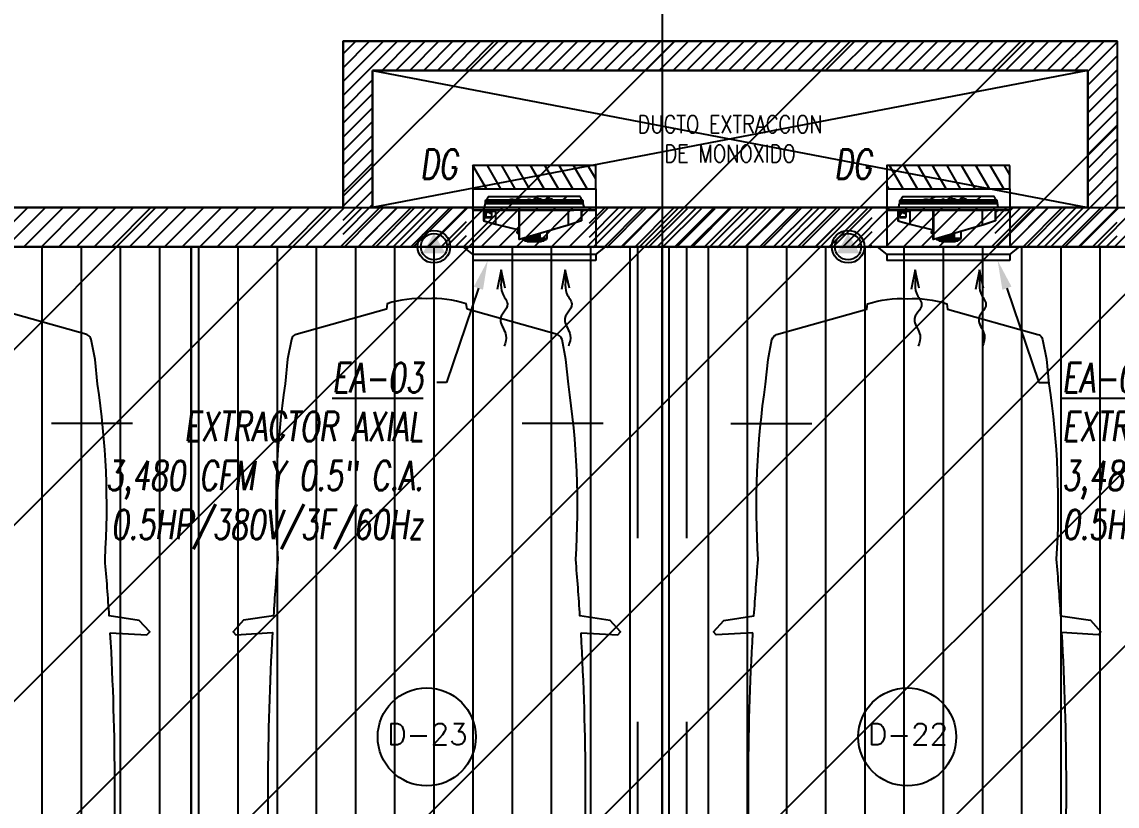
# Model space of a CAD drawing. Extents: x 226317 to 226469, y 8188101 to 8188260.
# Drawn here: x 226419.21 to 226424.8, y 8188165.05 to 8188169.06 of the extents above; entities that cross this region are included whole.
import ezdxf
from ezdxf import colors
from ezdxf.entities.mleader import LeaderData, LeaderLine
from ezdxf.enums import TextEntityAlignment as Align
from ezdxf.math import Vec2, Vec3

# ---------------------------------------------------------------- set-up
doc = ezdxf.new("R2010")
doc.units = 0
doc.header["$LTSCALE"] = 15
for name, pattern in [('HIDDEN2', [0.1875, 0.125, -0.0625]), ('PHANTOM', [2.5, 1.25, -0.25, 0.25, -0.25, 0.25, -0.25]), ('PHANTOM2', [1.25, 0.625, -0.125, 0.125, -0.125, 0.125, -0.125])]:
    doc.linetypes.add(name, pattern=pattern)
doc.layers.get('0').update_dxf_attribs({"color": 250})
for name, color, linetype in [('A-EJES', 250, 'PHANTOM'), ('A-ESTRUCTURA-HATCH', 250, 'Continuous'), ('A-ESTRUCTURA-MUROS', 252, 'Continuous'), ('A-ESTRUCTURA-VIGAS', 250, 'HIDDEN2'), ('A-HATCH', 250, 'Continuous'), ('A-LINEAS', 250, 'Continuous'), ('A-MOBILIARIO', 250, 'Continuous'), ('A-NUMERO ESTAC', 250, 'Continuous'), ('A-TEXTO-INDICACIONES', 250, 'Continuous'), ('L-03_EQUIP-ACCES', 160, 'Continuous'), ('L-04_EQ-MED-CONT', 191, 'Continuous'), ('L-06_EQ-FIN-CONT', 141, 'Continuous'), ('L12 Texto', 12, 'Continuous'), ('L3 Equipos y Ductos', 160, 'Continuous'), ('L4 Linea mediana', 191, 'Continuous'), ('L6 Linea fina', 141, 'Continuous'), ('MURO CF 120', 250, 'Continuous')]:
    doc.layers.add(name, color=color, linetype=linetype)
doc.layers.add('A-MUROS', color=252, linetype='Continuous', lineweight=30)
doc.styles.add('JNV ING', font='romans.shx', dxfattribs={"width": 0.7, "oblique": 8, "height": 0.15})
doc.styles.add('ROMANS', font='romans.shx', dxfattribs={"width": 0.8})
pattern_1 = [(45, (226441.93555, 8188203.057414), (-0.03535534, 0.03535534), [])]

# ---------------------------------------------------------------- blocks, each defined once
blk = doc.blocks.new('*U82')
at = {"ltscale": 0.5}
blk.add_line((2.15, 4.0969), (1.7374, 4.0969), dxfattribs=at)
blk.add_lwpolyline([(0, 0), (2.5, 0), (2.5, 5), (0, 5)], close=True, dxfattribs=at)
blk.add_lwpolyline([(2.0375, 3.0285), (2.2248, 3.018), (2.2387, 3.0332), (2.1856, 3.0921), (2.0322, 3.1148, 0.005253), (2.0106, 3.403, 0.053235), (1.9729, 4.2984), (1.96, 4.4239), (1.9407, 4.5254), (1.9362, 4.535, 0.218656), (1.9171, 4.5512), (1.4558, 4.6804), (1.4521, 4.7076, 0.091554), (1.25, 4.7343, 0.09162), (1.0479, 4.7088), (1.0442, 4.6816), (0.5829, 4.5524, 0.218656), (0.5638, 4.5362), (0.5593, 4.5266), (0.54, 4.4251), (0.5271, 4.2996, 0.053235), (0.4894, 3.4042, 0.005253), (0.4678, 3.1159), (0.3144, 3.0933), (0.2613, 3.0344), (0.2752, 3.0191), (0.4625, 3.0297, 0.028265), (0.46, 1.4757, 0.139924), (0.6046, 0.3249, 0.272148), (0.6285, 0.3061, 0.035353), (1.25, 0.2657, 0.045639), (1.8692, 0.3049, 0.272148), (1.8931, 0.3237, 0.139889), (2.04, 1.4745, 0.028265)], format="xyb", close=True, dxfattribs=at)
blk = doc.blocks.new('*U78')
at = {"ltscale": 0.5}
blk.add_line((2.1, 4.0969), (1.6874, 4.0969), dxfattribs=at)
blk.add_lwpolyline([(0, 0), (2.4, 0), (2.4, 5), (0, 5)], close=True, dxfattribs=at)
blk.add_lwpolyline([(1.9875, 3.0285), (2.1748, 3.018), (2.1887, 3.0332), (2.1356, 3.0921), (1.9822, 3.1148, 0.005253), (1.9606, 3.403, 0.053235), (1.9229, 4.2984), (1.91, 4.4239), (1.8907, 4.5254), (1.8862, 4.535, 0.218656), (1.8671, 4.5512), (1.4058, 4.6804), (1.4021, 4.7076, 0.091554), (1.2, 4.7343, 0.09162), (0.9979, 4.7088), (0.9942, 4.6816), (0.5329, 4.5524, 0.218656), (0.5138, 4.5362), (0.5093, 4.5266), (0.49, 4.4251), (0.4771, 4.2996, 0.053235), (0.4394, 3.4042, 0.005253), (0.4178, 3.1159), (0.2644, 3.0933), (0.2113, 3.0344), (0.2252, 3.0191), (0.4125, 3.0297, 0.028265), (0.41, 1.4757, 0.139924), (0.5546, 0.3249, 0.272148), (0.5785, 0.3061, 0.035353), (1.2, 0.2657, 0.045639), (1.8192, 0.3049, 0.272148), (1.8431, 0.3237, 0.139889), (1.99, 1.4745, 0.028265)], format="xyb", close=True, dxfattribs=at)
blk = doc.blocks.new('*U79')
at = {"ltscale": 0.5}
blk.add_line((2.1025, 4.0969), (1.6899, 4.0969), dxfattribs=at)
blk.add_lwpolyline([(0, 0), (2.405, 0), (2.405, 5), (0, 5)], close=True, dxfattribs=at)
blk.add_lwpolyline([(1.99, 3.0285), (2.1773, 3.018), (2.1912, 3.0332), (2.1381, 3.0921), (1.9847, 3.1148, 0.005253), (1.9631, 3.403, 0.053235), (1.9254, 4.2984), (1.9125, 4.4239), (1.8932, 4.5254), (1.8887, 4.535, 0.218656), (1.8696, 4.5512), (1.4083, 4.6804), (1.4046, 4.7076, 0.091554), (1.2025, 4.7343, 0.09162), (1.0004, 4.7088), (0.9967, 4.6816), (0.5354, 4.5524, 0.218656), (0.5163, 4.5362), (0.5118, 4.5266), (0.4925, 4.4251), (0.4796, 4.2996, 0.053235), (0.4419, 3.4042, 0.005253), (0.4203, 3.1159), (0.2669, 3.0933), (0.2138, 3.0344), (0.2277, 3.0191), (0.415, 3.0297, 0.028265), (0.4125, 1.4757, 0.139924), (0.5571, 0.3249, 0.272148), (0.581, 0.3061, 0.035353), (1.2025, 0.2657, 0.045639), (1.8217, 0.3049, 0.272148), (1.8456, 0.3237, 0.139889), (1.9925, 1.4745, 0.028265)], format="xyb", close=True, dxfattribs=at)
blk = doc.blocks.new('EST P2')
at = {"layer": 'A-ESTRUCTURA-HATCH'}
h = blk.add_hatch(dxfattribs=at)
h.set_pattern_fill('ANSI31', color=256, scale=0.02)
h.set_pattern_definition([(45, (-226392.07709, -8188163.05961), (-0.04490128060535, 0.04490128060535), [])])
h.paths.add_polyline_path([(-3.61, 5.05), (-3.61, 4.85), (-44.785, 4.85), (-44.785, -0.15), (-46.99, -0.15), (-46.99, -11.15), (-3.61, -11.1501), (-3.61, -11.4001), (-47.24, -11.4), (-47.24, 0.15), (-45.035, 0.15), (-45.035, 5.0497)])
h.paths.add_polyline_path([(5.8757, 4.85), (5.8757, 5.05), (35.53, 5.05), (35.53, 4.85)])
h.paths.add_polyline_path([(35.58, -11.1501), (71.88, -11.1501), (71.88, -11.4001), (35.58, -11.4)])
h.paths.add_polyline_path([(-3.56, -11.15), (35.53, -11.15), (35.53, -11.4001), (-3.56, -11.4001)])
edge = h.paths.add_edge_path()
edge.add_arc((63.3007, -0.15), 9.7, 360, 180)
edge.add_line((53.6007, -0.15), (53.8007, -0.15))
edge.add_arc((63.3007, -0.15), 9.5, 360, 180, ccw=False)
edge.add_line((72.8007, -0.15), (73.0007, -0.15))
h.paths.add_polyline_path([(47.915, 5.05), (35.58, 5.05), (35.58, 4.85), (47.915, 4.85)])
edge = h.paths.add_edge_path()
edge.add_arc((63.3007, -0.15), 3.3, 0.0011, 49.9945)
edge.add_line((65.4221, 2.3777), (65.4222, -0.15))
edge.add_line((65.4222, -0.15), (65.2722, -0.15))
edge.add_line((65.2722, -0.15), (65.2721, 2.4964))
edge.add_arc((63.3007, -0.15), 3.3, 53.3155, 179.9999)
edge.add_line((60.0007, -0.15), (59.8007, -0.15))
edge.add_arc((63.3007, -0.15), 3.5, 0.001, 179.9999, ccw=False)
edge.add_line((66.8007, -0.1499), (66.6007, -0.1499))
edge.add_line((66.6007, -0.1499), (66.6007, -0.1499))
h.paths.add_polyline_path([(51.865, 4.85), (53.3757, 4.85), (53.3757, 5.05), (51.865, 5.05)])
at = {"layer": 'A-ESTRUCTURA-MUROS'}
blk.add_lwpolyline([(5.8757, 4.85), (5.8757, 5.05), (35.53, 5.05), (35.53, 4.85), (5.8757, 4.85)], close=True, dxfattribs=at)
at = {"layer": 'A-ESTRUCTURA-VIGAS'}
for points in [[(30.28, 0.55), (30.28, 4.85)], [(30.53, 0.55), (30.53, 4.85)]]:
    blk.add_lwpolyline(points, dxfattribs=at)
blk = doc.blocks.new('EJES 1P')
at = {"layer": 'A-EJES', "linetype": 'PHANTOM2'}
blk.add_lwpolyline([(75.4143, 5.3453), (75.4143, -4.1582)], dxfattribs=at)
blk = doc.blocks.new('EJE')
at = {"linetype": 'Continuous'}
blk.add_circle((0, 0), 0.5, dxfattribs=at)
at = {"layer": 'A-TEXTO-INDICACIONES', "style": 'ROMANS'}
blk.add_attdef('EJE', text='', height=0.22, rotation=0, dxfattribs=at).set_placement((0.007, 0.028), align=Align.MIDDLE_CENTER)
blk = doc.blocks.new('HXT-500L')
at = {"layer": 'L-03_EQUIP-ACCES'}
for p, q in [((-171.5533, 625.4889), (-171.5536, 625.4889)), ((-171.5535, 625.4824), (-171.5536, 625.4824)), ((-171.5535, 625.4812), (-171.5536, 625.4812)), ((-171.5535, 625.4587), (-171.5536, 625.4587)), ((-171.5535, 625.4574), (-171.5536, 625.4574)), ((-171.5535, 625.4824), (-171.5535, 625.4812)), ((-171.5535, 625.4812), (-171.5535, 625.4587)), ((-171.5535, 625.4798), (-171.5535, 625.4798)), ((-171.5535, 625.4798), (-171.5535, 625.4787)), ((-171.5535, 625.4787), (-171.5535, 625.4778)), ((-171.5535, 625.4787), (-171.5535, 625.4787)), ((-171.5535, 625.4778), (-171.5535, 625.4778)), ((-171.5535, 625.4769), (-171.5535, 625.4778)), ((-171.5535, 625.4778), (-171.5535, 625.4778)), ((-171.5535, 625.4778), (-171.5535, 625.4778)), ((-171.5535, 625.4769), (-171.5535, 625.4769)), ((-171.5535, 625.4769), (-171.5535, 625.4769)), ((-171.5535, 625.4769), (-171.5535, 625.4756)), ((-171.5535, 625.4756), (-171.5535, 625.4756)), ((-171.5535, 625.4756), (-171.5535, 625.475)), ((-171.5535, 625.475), (-171.5535, 625.475)), ((-171.5535, 625.475), (-171.5535, 625.4741)), ((-171.5535, 625.4741), (-171.5535, 625.4741)), ((-171.5535, 625.4735), (-171.5535, 625.4741)), ((-171.5535, 625.4735), (-171.5535, 625.4735)), ((-171.5535, 625.4735), (-171.5535, 625.4724)), ((-171.5535, 625.4724), (-171.5535, 625.4724)), ((-171.5535, 625.4724), (-171.5535, 625.4722)), ((-171.5535, 625.4722), (-171.5535, 625.4722)), ((-171.5535, 625.4722), (-171.5535, 625.4714)), ((-171.5535, 625.4714), (-171.5535, 625.471)), ((-171.5535, 625.4714), (-171.5535, 625.4714)), ((-171.5535, 625.471), (-171.5535, 625.471)), ((-171.5535, 625.4701), (-171.5535, 625.471)), ((-171.5535, 625.4701), (-171.5535, 625.4701)), ((-171.5535, 625.4698), (-171.5535, 625.4701)), ((-171.5535, 625.4698), (-171.5535, 625.4698)), ((-171.5535, 625.4698), (-171.5535, 625.4691)), ((-171.5535, 625.4691), (-171.5535, 625.4691)), ((-171.5535, 625.469), (-171.5535, 625.469)), ((-171.5535, 625.469), (-171.5535, 625.469)), ((-171.5535, 625.469), (-171.5535, 625.4689)), ((-171.5535, 625.4689), (-171.5535, 625.4689)), ((-171.5535, 625.4688), (-171.5535, 625.4689)), ((-171.5535, 625.4688), (-171.5535, 625.4688)), ((-171.5535, 625.4686), (-171.5535, 625.4686)), ((-171.5535, 625.4686), (-171.5535, 625.4686)), ((-171.5535, 625.4684), (-171.5535, 625.4684)), ((-171.5535, 625.4682), (-171.5535, 625.4682)), ((-171.5535, 625.4682), (-171.5535, 625.4676)), ((-171.5535, 625.4676), (-171.5535, 625.4676)), ((-171.5535, 625.4671), (-171.5535, 625.4671)), ((-171.5535, 625.4668), (-171.5535, 625.4668)), ((-171.5535, 625.4666), (-171.5535, 625.4666)), ((-171.5535, 625.4666), (-171.5535, 625.4655)), ((-171.5535, 625.4655), (-171.5535, 625.4655)), ((-171.5535, 625.4643), (-171.5535, 625.4643)), ((-171.5535, 625.4643), (-171.5535, 625.4632)), ((-171.5535, 625.4632), (-171.5535, 625.4632)), ((-171.5535, 625.4632), (-171.5535, 625.4606)), ((-171.5535, 625.4606), (-171.5535, 625.4606)), ((-171.5535, 625.4606), (-171.5535, 625.4606)), ((-171.5535, 625.4606), (-171.5535, 625.4606)), ((-171.5535, 625.4606), (-171.5535, 625.4606)), ((-171.5535, 625.4606), (-171.5535, 625.4606)), ((-171.5535, 625.4606), (-171.5535, 625.4606)), ((-171.5535, 625.4606), (-171.5535, 625.4606)), ((-171.5535, 625.4606), (-171.5535, 625.4606)), ((-171.5535, 625.4606), (-171.5535, 625.4606)), ((-171.5535, 625.4606), (-171.5535, 625.4605)), ((-171.5535, 625.4605), (-171.5535, 625.4605)), ((-171.5535, 625.4605), (-171.5535, 625.4605)), ((-171.5535, 625.4605), (-171.5535, 625.4605)), ((-171.5535, 625.4605), (-171.5535, 625.4605)), ((-171.5535, 625.4605), (-171.5535, 625.4605)), ((-171.5535, 625.4605), (-171.5535, 625.4605)), ((-171.5535, 625.4605), (-171.5535, 625.4605)), ((-171.5535, 625.4605), (-171.5535, 625.4605)), ((-171.5535, 625.4605), (-171.5535, 625.4605)), ((-171.5535, 625.4605), (-171.5535, 625.4605)), ((-171.5535, 625.4605), (-171.5535, 625.4605)), ((-171.5535, 625.4605), (-171.5535, 625.4605)), ((-171.5535, 625.4605), (-171.5535, 625.4605)), ((-171.5535, 625.4605), (-171.5535, 625.4605)), ((-171.5535, 625.4605), (-171.5535, 625.4605)), ((-171.5535, 625.4605), (-171.5535, 625.4605)), ((-171.5535, 625.4605), (-171.5535, 625.4605)), ((-171.5535, 625.4605), (-171.5535, 625.4605)), ((-171.5535, 625.4605), (-171.5535, 625.4605)), ((-171.5535, 625.4605), (-171.5535, 625.4605)), ((-171.5535, 625.4605), (-171.5535, 625.4605)), ((-171.5535, 625.4605), (-171.5535, 625.4605)), ((-171.5535, 625.4605), (-171.5535, 625.4605)), ((-171.5535, 625.4605), (-171.5535, 625.4605)), ((-171.5535, 625.4605), (-171.5535, 625.4605)), ((-171.5535, 625.4605), (-171.5535, 625.4605)), ((-171.5535, 625.4605), (-171.5535, 625.4605)), ((-171.5535, 625.4605), (-171.5535, 625.4605)), ((-171.5535, 625.4605), (-171.5535, 625.4605)), ((-171.5535, 625.4603), (-171.5535, 625.4603)), ((-171.5535, 625.4598), (-171.5535, 625.4598)), ((-171.5535, 625.4593), (-171.5535, 625.4593)), ((-171.5533, 625.4589), (-171.5535, 625.4589)), ((-171.5535, 625.4587), (-171.5535, 625.4574)), ((-171.5533, 625.4762), (-171.5533, 625.4889)), ((-171.5533, 625.4589), (-171.5533, 625.4744)), ((-171.5536, 625.3829), (-171.5537, 625.3829)), ((-171.5573, 624.8664), (-171.5685, 624.8664)), ((-171.5573, 624.8664), (-171.5551, 624.8664)), ((-171.5564, 624.8679), (-171.5551, 624.8679)), ((-171.5551, 624.8679), (-171.5551, 624.868)), ((-171.5536, 624.8679), (-171.5536, 624.868))]:
    blk.add_line(p, q, dxfattribs=at)
blk.add_arc((-171.5555, 624.8664), 0.00175, 74.0681, 180, dxfattribs=at)
for points, knots in [([(-171.5536, 624.868), (-171.5536, 624.868), (-171.5536, 624.868), (-171.554, 624.868), (-171.5545, 624.868), (-171.5549, 624.868), (-171.5551, 624.868)], [0, 0, 0, 0, 0.250006, 0.499998, 0.750003, 1, 1, 1, 1]), ([(-171.5551, 624.8664), (-171.5549, 624.8664), (-171.5547, 624.8664), (-171.5543, 624.8666), (-171.554, 624.8668), (-171.5538, 624.8671), (-171.5536, 624.8675), (-171.5536, 624.8677), (-171.5536, 624.8679)], [0, 0, 0, 0, 0.1931915, 0.332491, 0.5000012, 0.6675015, 0.8068052, 1, 1, 1, 1])]:
    blk.add_open_spline(points, degree=3, knots=knots, dxfattribs=at)
for points in [[(-171.5536, 624.868), (-171.5551, 624.868)], [(-171.5551, 624.8679), (-171.5536, 624.8679)], [(-171.5551, 624.8679), (-171.5551, 624.8679)], [(-171.5551, 624.8677), (-171.5551, 624.8664)]]:
    blk.add_open_spline(points, degree=1, dxfattribs=at)
at = {"layer": 'L3 Equipos y Ductos'}
for p, q in [((-171.5685, 624.8664), (-171.5685, 625.494)), ((-171.5685, 625.494), (-171.5573, 625.494)), ((-171.5551, 625.4939), (-171.5573, 625.4939)), ((-171.5551, 625.4924), (-171.5564, 625.4924)), ((-171.5551, 625.4923), (-171.5551, 625.4924)), ((-171.5551, 624.868), (-171.5551, 625.4923)), ((-171.5536, 625.4939), (-171.5537, 625.4939)), ((-171.5537, 625.4939), (-171.5537, 625.3829)), ((-171.5536, 625.4939), (-171.5536, 625.3829)), ((-171.5535, 625.4514), (-171.5536, 625.4514)), ((-171.5535, 625.4512), (-171.5536, 625.4512)), ((-171.5535, 625.4449), (-171.5536, 625.4449)), ((-171.5535, 625.4448), (-171.5536, 625.4448)), ((-171.5535, 625.4449), (-171.5535, 625.4512)), ((-171.604, 625.4286), (-171.604, 624.9317)), ((-171.5956, 625.4302), (-171.5956, 624.9302)), ((-171.5851, 625.4302), (-171.5851, 624.9302)), ((-171.5535, 625.4397), (-171.5536, 625.4397)), ((-171.5535, 625.4334), (-171.5536, 625.4334)), ((-171.5535, 625.4284), (-171.5536, 625.4284)), ((-171.5535, 625.4251), (-171.5536, 625.4251)), ((-171.5535, 625.423), (-171.5536, 625.423)), ((-171.5535, 625.4218), (-171.5536, 625.4218)), ((-171.5536, 625.4214), (-171.5397, 625.4214)), ((-171.5536, 625.4195), (-171.5397, 625.4195)), ((-171.5535, 625.4334), (-171.5535, 625.4397)), ((-171.5488, 625.4214), (-171.5488, 625.4278)), ((-171.5395, 625.4214), (-171.4986, 625.4214)), ((-171.5395, 625.4195), (-171.4986, 625.4195)), ((-171.4986, 625.4214), (-171.4986, 625.4195)), ((-171.4986, 625.4214), (-171.4772, 625.3554)), ((-171.4986, 625.4195), (-171.4772, 625.3535)), ((-171.5536, 624.868), (-171.5536, 625.3829)), ((-171.5536, 625.3535), (-171.5397, 625.3535)), ((-171.5536, 625.3535), (-171.5397, 625.3535)), ((-171.5395, 625.3535), (-171.4771, 625.3535)), ((-171.5395, 625.3535), (-171.4772, 625.3535)), ((-171.4772, 625.3554), (-171.4772, 625.3535)), ((-171.4771, 625.3549), (-171.4771, 625.3535)), ((-171.4771, 625.3549), (-171.4038, 625.1051)), ((-171.4771, 625.3535), (-171.4038, 625.1037)), ((-171.5536, 625.1037), (-171.4038, 625.1037)), ((-171.4536, 625.1032), (-171.5536, 625.1032)), ((-171.4817, 624.9851), (-171.4536, 625.1032)), ((-171.4817, 624.9834), (-171.4536, 625.1015)), ((-171.4536, 625.1032), (-171.4536, 625.1015)), ((-171.4536, 625.1017), (-171.4036, 625.1017)), ((-171.4038, 625.1051), (-171.4038, 625.1037)), ((-171.4036, 625.1051), (-171.4036, 625.1022)), ((-171.4036, 625.1022), (-171.4036, 625.1017)), ((-171.4817, 624.9851), (-171.5493, 624.9851)), ((-171.4818, 624.985), (-171.5492, 624.985)), ((-171.5488, 624.954), (-171.5488, 624.9837)), ((-171.5488, 624.938), (-171.5488, 624.954)), ((-171.5481, 624.9462), (-171.5481, 624.9692)), ((-171.5479, 624.9689), (-171.5479, 624.9464)), ((-171.5474, 624.9646), (-171.5474, 624.9632)), ((-171.5434, 624.9646), (-171.5474, 624.9646)), ((-171.5474, 624.9632), (-171.5474, 624.9563)), ((-171.5434, 624.9632), (-171.5474, 624.9632)), ((-171.5434, 624.9563), (-171.5474, 624.9563)), ((-171.5474, 624.9563), (-171.5474, 624.9507)), ((-171.5434, 624.9507), (-171.5474, 624.9507)), ((-171.544, 624.9349), (-171.544, 624.9507)), ((-171.5434, 624.9632), (-171.5434, 624.9646)), ((-171.5434, 624.9563), (-171.5434, 624.9632)), ((-171.5434, 624.9507), (-171.5434, 624.9563)), ((-171.5202, 624.9646), (-171.5433, 624.9646)), ((-171.5429, 624.964), (-171.5429, 624.9628)), ((-171.5429, 624.9628), (-171.5429, 624.9564)), ((-171.5429, 624.9564), (-171.5429, 624.9513)), ((-171.5369, 624.9616), (-171.5369, 624.9537)), ((-171.5202, 624.9349), (-171.5202, 624.9646)), ((-171.5155, 624.9317), (-171.5155, 624.9614)), ((-171.4986, 624.9242), (-171.4818, 624.985)), ((-171.4986, 624.922), (-171.4818, 624.9827)), ((-171.5536, 624.9317), (-171.5155, 624.9317)), ((-171.5536, 624.9242), (-171.4986, 624.9242)), ((-171.5536, 624.922), (-171.4986, 624.922)), ((-171.5202, 624.9349), (-171.544, 624.9349)), ((-171.4986, 624.9242), (-171.4986, 624.922))]:
    blk.add_line(p, q, dxfattribs=at)
at = {"layer": 'L3 Equipos y Ductos', "flags": 128}
for points in [[(-171.5488, 625.4278), (-171.5489, 625.4283), (-171.5492, 625.4288), (-171.5496, 625.4292), (-171.5502, 625.4297), (-171.5509, 625.43), (-171.5517, 625.4302), (-171.5526, 625.4304), (-171.5536, 625.4304)], [(-171.5488, 624.9837), (-171.5489, 624.9843), (-171.5492, 624.9849), (-171.5496, 624.9855), (-171.5502, 624.986), (-171.5509, 624.9864), (-171.5517, 624.9866), (-171.5526, 624.9868), (-171.5536, 624.9869)], [(-171.5488, 624.954), (-171.5489, 624.9546), (-171.5492, 624.9552), (-171.5496, 624.9557), (-171.5502, 624.9562), (-171.5509, 624.9566), (-171.5517, 624.9569), (-171.5526, 624.9571), (-171.5536, 624.9572)], [(-171.544, 624.9349), (-171.545, 624.9349), (-171.5459, 624.9351), (-171.5467, 624.9354), (-171.5474, 624.9358), (-171.548, 624.9363), (-171.5484, 624.9368), (-171.5487, 624.9374), (-171.5488, 624.938)], [(-171.5155, 624.9614), (-171.5155, 624.962), (-171.5158, 624.9626), (-171.5163, 624.9632), (-171.5169, 624.9636), (-171.5176, 624.964), (-171.5184, 624.9643), (-171.5193, 624.9645), (-171.5202, 624.9646)], [(-171.5155, 624.9317), (-171.5155, 624.9323), (-171.5158, 624.9329), (-171.5163, 624.9334), (-171.5169, 624.9339), (-171.5176, 624.9343), (-171.5184, 624.9346), (-171.5193, 624.9348), (-171.5202, 624.9349)]]:
    blk.add_lwpolyline(points, dxfattribs=at)
at = {"layer": 'L3 Equipos y Ductos'}
for centre, radius, start, end in [((-171.5555, 625.494), 0.00175, 180, 285.9319), ((-171.5942, 625.3994), 0.0308, 92.5617, 108.6127), ((-171.5851, 625.4602), 0.03, 270, 303.389), ((-171.5481, 624.9689), 0.00025, 0, 90), ((-171.5481, 624.9464), 0.00025, 270, 0), ((-171.5443, 624.9702), 0.0056, 229.9059, 269.7209), ((-171.5942, 624.9609), 0.0308, 251.3873, 267.4383), ((-171.5851, 624.9002), 0.03, 56.611, 90)]:
    blk.add_arc(centre, radius, start, end, dxfattribs=at)
for centre, major_axis, ratio, start_param, end_param in [((-171.5474, 624.964), (0, 0.000546), 0.916174, 0, 1.570796), ((-171.5474, 624.9628), (0.0005, 0), 0.872058, 1.570796, 3.141593), ((-171.5474, 624.9564), (0.0005, 0), 0.219437, 3.141593, 4.712389), ((-171.5474, 624.9513), (0, 0.000546), 0.916174, 1.570796, 3.141593), ((-171.5434, 624.964), (0, 0.000546), 0.916174, 4.712389, 6.283185), ((-171.5434, 624.9628), (0.0005, 0), 0.872058, 0, 1.570796), ((-171.5434, 624.9564), (0.0005, 0), 0.219437, 4.712389, 6.283185), ((-171.5434, 624.9513), (0, 0.000546), 0.916174, 3.141593, 4.712389)]:
    blk.add_ellipse(centre, major_axis=major_axis, ratio=ratio, start_param=start_param, end_param=end_param, dxfattribs=at)
for points in [[(-171.5551, 625.4939), (-171.5551, 625.4926)], [(-171.5536, 625.4924), (-171.5551, 625.4924)], [(-171.5551, 625.4924), (-171.5551, 625.4924)], [(-171.5551, 625.4923), (-171.5536, 625.4923)], [(-171.5851, 625.4302), (-171.5956, 625.4302)], [(-171.4772, 625.3554), (-171.4771, 625.3549)], [(-171.4772, 625.3535), (-171.4771, 625.3535)], [(-171.4038, 625.1051), (-171.4036, 625.1051)], [(-171.5481, 624.9692), (-171.5488, 624.9692)], [(-171.5488, 624.9462), (-171.5481, 624.9462)], [(-171.5369, 624.9616), (-171.5429, 624.9616)], [(-171.5429, 624.9537), (-171.5369, 624.9537)], [(-171.4818, 624.985), (-171.4817, 624.9851)], [(-171.4818, 624.985), (-171.4818, 624.9827)], [(-171.4818, 624.9827), (-171.4817, 624.9834)], [(-171.4817, 624.9851), (-171.4817, 624.9834)], [(-171.5956, 624.9302), (-171.5851, 624.9302)]]:
    blk.add_open_spline(points, degree=1, dxfattribs=at)
for points, knots in [([(-171.5537, 625.493), (-171.5537, 625.493), (-171.5538, 625.4932), (-171.554, 625.4935), (-171.5543, 625.4937), (-171.5547, 625.4939), (-171.5549, 625.4939), (-171.5551, 625.4939)], [0, 0, 0, 0, 0.137861, 0.354203, 0.570558, 0.750476, 1, 1, 1, 1]), ([(-171.5551, 625.4923), (-171.5549, 625.4923), (-171.5545, 625.4923), (-171.554, 625.4923), (-171.5536, 625.4923), (-171.5536, 625.4923), (-171.5536, 625.4923)], [0, 0, 0, 0, 0.249997, 0.500002, 0.749994, 1, 1, 1, 1]), ([(-171.4038, 625.1037), (-171.4038, 625.1035), (-171.4038, 625.1032), (-171.4037, 625.1027), (-171.4036, 625.1024), (-171.4036, 625.1022)], [0, 0, 0, 0, 0.260203, 0.520403, 1, 1, 1, 1])]:
    blk.add_open_spline(points, degree=3, knots=knots, dxfattribs=at)
at = {"layer": 'L4 Linea mediana'}
for p, q in [((-171.6239, 625.4089), (-171.6239, 625.3437)), ((-171.6239, 625.3437), (-171.6239, 625.2668)), ((-171.6195, 625.3436), (-171.6205, 625.3433)), ((-171.6239, 625.2668), (-171.6239, 625.2552)), ((-171.6239, 625.2463), (-171.6239, 625.1927)), ((-171.4446, 625.2441), (-171.409, 625.2441)), ((-171.409, 625.2441), (-171.409, 625.2289)), ((-171.409, 625.2403), (-171.404, 625.2403)), ((-171.409, 625.2289), (-171.409, 625.2226)), ((-171.409, 625.2226), (-171.404, 625.2226)), ((-171.409, 625.2226), (-171.409, 625.2126)), ((-171.404, 625.2403), (-171.404, 625.2424)), ((-171.404, 625.2403), (-171.404, 625.2226)), ((-171.404, 625.2226), (-171.404, 625.2109)), ((-171.402, 625.1811), (-171.402, 625.2334)), ((-171.397, 625.1811), (-171.397, 625.2284)), ((-171.3935, 625.1811), (-171.3935, 625.2174)), ((-171.623, 625.193), (-171.6239, 625.1927)), ((-171.6239, 625.1158), (-171.6239, 625.1927)), ((-171.623, 625.1161), (-171.623, 625.193)), ((-171.6205, 625.1975), (-171.6205, 625.1936)), ((-171.6195, 625.1985), (-171.6195, 625.1927)), ((-171.61, 625.1985), (-171.604, 625.1985)), ((-171.4066, 625.2111), (-171.4349, 625.2111)), ((-171.4339, 625.2075), (-171.4066, 625.2075)), ((-171.4066, 625.2011), (-171.432, 625.2011)), ((-171.4309, 625.1975), (-171.4066, 625.1975)), ((-171.4066, 625.1911), (-171.4291, 625.1911)), ((-171.4282, 625.1883), (-171.4066, 625.1883)), ((-171.428, 625.1875), (-171.4066, 625.1875)), ((-171.4066, 625.1811), (-171.4261, 625.1811)), ((-171.4251, 625.1775), (-171.4066, 625.1775)), ((-171.4066, 625.1711), (-171.4232, 625.1711)), ((-171.4221, 625.1675), (-171.4066, 625.1675)), ((-171.409, 625.2126), (-171.409, 625.2111)), ((-171.4066, 625.2075), (-171.4066, 625.2111)), ((-171.4066, 625.2109), (-171.404, 625.2109)), ((-171.4066, 625.1975), (-171.4066, 625.2011)), ((-171.4066, 625.1883), (-171.4066, 625.1911)), ((-171.4066, 625.1875), (-171.4066, 625.1883)), ((-171.4066, 625.1775), (-171.4066, 625.1811)), ((-171.4066, 625.1675), (-171.4066, 625.1711)), ((-171.404, 625.151), (-171.404, 625.2109)), ((-171.402, 625.1287), (-171.402, 625.1811)), ((-171.397, 625.1337), (-171.397, 625.1811)), ((-171.3935, 625.1447), (-171.3935, 625.1811)), ((-171.623, 625.1161), (-171.6239, 625.1158)), ((-171.623, 625.1069), (-171.6239, 625.1069)), ((-171.6239, 624.9532), (-171.6239, 625.1069)), ((-171.623, 624.9532), (-171.623, 625.1069)), ((-171.6195, 625.1081), (-171.6205, 625.1078)), ((-171.4066, 625.1611), (-171.4203, 625.1611)), ((-171.4192, 625.1575), (-171.4066, 625.1575)), ((-171.4066, 625.1511), (-171.4173, 625.1511)), ((-171.4163, 625.1475), (-171.4066, 625.1475)), ((-171.409, 625.1302), (-171.4112, 625.1302)), ((-171.409, 625.1242), (-171.4094, 625.1242)), ((-171.409, 625.1475), (-171.409, 625.1392)), ((-171.409, 625.1392), (-171.409, 625.1229)), ((-171.409, 625.1392), (-171.404, 625.1392)), ((-171.4087, 625.1216), (-171.404, 625.1216)), ((-171.4066, 625.1575), (-171.4066, 625.1611)), ((-171.4066, 625.1475), (-171.4066, 625.1511)), ((-171.404, 625.151), (-171.4066, 625.151)), ((-171.404, 625.151), (-171.404, 625.1392)), ((-171.404, 625.1392), (-171.404, 625.1216)), ((-171.404, 625.1197), (-171.404, 625.1216)), ((-171.4475, 625.1007), (-171.4336, 625.1007)), ((-171.4406, 625.1002), (-171.4469, 625.1002)), ((-171.4469, 625.1002), (-171.4469, 625.0962)), ((-171.4469, 625.1002), (-171.4469, 625.1002)), ((-171.4469, 625.1002), (-171.4469, 625.0962)), ((-171.4469, 625.0962), (-171.4406, 625.0962)), ((-171.4469, 625.0962), (-171.4469, 625.0962)), ((-171.4406, 625.0957), (-171.4464, 625.0957)), ((-171.4464, 625.0957), (-171.4464, 625.0957)), ((-171.4366, 625.0939), (-171.4445, 625.0939)), ((-171.4406, 625.1002), (-171.4406, 625.0962)), ((-171.4342, 625.1002), (-171.4406, 625.1002)), ((-171.4406, 625.0962), (-171.4342, 625.0962)), ((-171.4347, 625.0957), (-171.4406, 625.0957)), ((-171.4342, 625.1002), (-171.4342, 625.0962)), ((-171.623, 624.9532), (-171.6239, 624.9532)), ((-171.6195, 624.9455), (-171.6205, 624.9455))]:
    blk.add_line(p, q, dxfattribs=at)
for centre, radius, start, end in [((-171.6035, 625.2743), 0.00877, 219.6772, 257.7064), ((-171.6021, 625.2704), 0.00481, 190.7318, 217.6465), ((-171.5994, 625.2247), 0.00921, 217.1866, 238.277), ((-171.6056, 625.2648), 0.000859, 27.8681, 76.7518), ((-171.6014, 625.2022), 0.0103, 112.6605, 149.297), ((-171.6058, 625.2126), 0.000994, 291.3752, 338.5496), ((-171.6067, 625.2096), 0.00769, 69.3504, 71.3774), ((-171.6014, 625.1598), 0.00926, 210.7031, 247.3395), ((-171.5998, 625.1388), 0.00758, 123.6377, 143.1977), ((-171.6058, 625.1494), 0.00202, 31.3842, 68.3712), ((-171.6017, 625.0878), 0.0222, 249.5248, 261.2806), ((-171.5956, 625.0529), 0.0104, 144.0083, 171.3763), ((-171.6056, 625.0605), 0.0054, 73.4203, 84.0429)]:
    blk.add_arc(centre, radius, start, end, dxfattribs=at)
for centre, major_axis, ratio, start_param, end_param in [((-171.4464, 625.1002), (0, 0.0005), 0.999905, 0, 1.570796), ((-171.4464, 625.1002), (0.0005, 0), 0.999905, 1.570796, 3.141593), ((-171.4464, 625.0962), (0, 0.0005), 0.999905, 1.570796, 3.141593), ((-171.4464, 625.0962), (0.0005, 0), 0.999905, 3.141593, 4.712389), ((-171.4406, 625.1002), (0, 0.0005), 0.00019, 4.712389, 6.283185), ((-171.4406, 625.0962), (0, 0.0005), 0.00019, 3.141593, 4.712389), ((-171.4347, 625.1002), (0.0005, 0), 0.999905, 0, 1.570796), ((-171.4347, 625.0962), (0.0005, 0), 0.999905, 4.712389, 6.283185)]:
    blk.add_ellipse(centre, major_axis=major_axis, ratio=ratio, start_param=start_param, end_param=end_param, dxfattribs=at)
for points, knots in [([(-171.6205, 625.4166), (-171.621, 625.4162), (-171.622, 625.4155), (-171.6232, 625.4135), (-171.6238, 625.4112), (-171.6239, 625.4096), (-171.6239, 625.4089)], [0, 0, 0, 0, 0.271463, 0.543163, 0.80826, 1, 1, 1, 1]), ([(-171.604, 625.4233), (-171.6044, 625.4232), (-171.6062, 625.4227), (-171.6099, 625.4213), (-171.615, 625.4193), (-171.6186, 625.4175), (-171.6205, 625.4166)], [0, 0, 0, 0, 0.07628, 0.384067, 0.692176, 1, 1, 1, 1]), ([(-171.6205, 625.3433), (-171.621, 625.3438), (-171.622, 625.3447), (-171.6232, 625.345), (-171.6238, 625.3447), (-171.6239, 625.3439), (-171.6239, 625.3437)], [0, 0, 0, 0, 0.271462, 0.543164, 0.808261, 1, 1, 1, 1]), ([(-171.6195, 625.3436), (-171.62, 625.344), (-171.621, 625.3449), (-171.622, 625.3453), (-171.6223, 625.3451), (-171.6223, 625.3451)], [0, 0, 0, 0, 0.4406503, 0.8816803, 1, 1, 1, 1]), ([(-171.604, 625.3227), (-171.6044, 625.3233), (-171.6062, 625.3263), (-171.6099, 625.3313), (-171.615, 625.3376), (-171.6186, 625.3414), (-171.6205, 625.3433)], [0, 0, 0, 0, 0.07628, 0.384067, 0.692176, 1, 1, 1, 1]), ([(-171.604, 625.3243), (-171.6047, 625.3254), (-171.6073, 625.3296), (-171.6124, 625.3361), (-171.6172, 625.3412), (-171.6195, 625.3436)], [0, 0, 0, 0, 0.141353, 0.578669, 1, 1, 1, 1]), ([(-171.6239, 625.2668), (-171.6239, 625.2663), (-171.6238, 625.2653), (-171.623, 625.2632), (-171.6219, 625.2609), (-171.6209, 625.2595), (-171.6205, 625.2588)], [0, 0, 0, 0, 0.251739, 0.503308, 0.759639, 1, 1, 1, 1]), ([(-171.6239, 625.2552), (-171.6239, 625.2543), (-171.6238, 625.2526), (-171.623, 625.2503), (-171.6219, 625.2485), (-171.6209, 625.2478), (-171.6205, 625.2475)], [0, 0, 0, 0, 0.251739, 0.503309, 0.759639, 1, 1, 1, 1]), ([(-171.6228, 625.2502), (-171.6229, 625.25), (-171.6234, 625.249), (-171.6238, 625.2476), (-171.6239, 625.2467), (-171.6239, 625.2463)], [0, 0, 0, 0, 0.133006, 0.636114, 1, 1, 1, 1]), ([(-171.6205, 625.2588), (-171.6191, 625.2567), (-171.6163, 625.2525), (-171.6124, 625.2461), (-171.6086, 625.2397), (-171.6062, 625.2354), (-171.605, 625.2333)], [0, 0, 0, 0, 0.248881, 0.497758, 0.748881, 1, 1, 1, 1]), ([(-171.6205, 625.2475), (-171.6191, 625.2469), (-171.6163, 625.2455), (-171.613, 625.244), (-171.6112, 625.2433), (-171.6106, 625.2431)], [0, 0, 0, 0, 0.403735, 0.807464, 1, 1, 1, 1]), ([(-171.6068, 625.2695), (-171.607, 625.2698), (-171.6077, 625.2707), (-171.6086, 625.2714), (-171.6094, 625.2717), (-171.6099, 625.2715), (-171.6103, 625.271), (-171.6105, 625.27), (-171.6103, 625.2689), (-171.6103, 625.2687)], [0, 0, 0, 0, 0.085558, 0.309704, 0.431393, 0.553103, 0.679942, 0.908771, 1, 1, 1, 1]), ([(-171.6068, 625.2192), (-171.607, 625.2188), (-171.6077, 625.2173), (-171.6086, 625.2152), (-171.6094, 625.2131), (-171.6099, 625.2115), (-171.6103, 625.2097), (-171.6105, 625.2083), (-171.6103, 625.2076), (-171.6103, 625.2075)], [0, 0, 0, 0, 0.085559, 0.309704, 0.431393, 0.553103, 0.679942, 0.908771, 1, 1, 1, 1]), ([(-171.6103, 625.2687), (-171.61, 625.2668), (-171.6091, 625.2607), (-171.6073, 625.249), (-171.6058, 625.239), (-171.605, 625.2333)], [0, 0, 0, 0, 0.157193, 0.519725, 1, 1, 1, 1]), ([(-171.6059, 625.2675), (-171.6057, 625.2672), (-171.6051, 625.2664), (-171.6044, 625.2655), (-171.604, 625.2649)], [0, 0, 0, 0, 0.3386529, 1, 1, 1, 1]), ([(-171.6053, 625.2667), (-171.6054, 625.2667), (-171.6055, 625.2665), (-171.6054, 625.266), (-171.6054, 625.2657)], [0, 0, 0, 0, 0.35782, 1, 1, 1, 1]), ([(-171.6054, 625.2657), (-171.6054, 625.2653), (-171.6051, 625.2632), (-171.6047, 625.2586), (-171.6043, 625.2544), (-171.604, 625.2519)], [0, 0, 0, 0, 0.091919, 0.459594, 1, 1, 1, 1]), ([(-171.6048, 625.2652), (-171.6049, 625.2656), (-171.6049, 625.2659), (-171.6048, 625.2661), (-171.6048, 625.2661)], [0, 0, 0, 0, 0.977497, 1, 1, 1, 1]), ([(-171.6239, 625.1927), (-171.6239, 625.1931), (-171.6238, 625.1937), (-171.6234, 625.1937), (-171.6233, 625.1938)], [0, 0, 0, 0, 0.656286, 1, 1, 1, 1]), ([(-171.623, 625.193), (-171.6229, 625.1933), (-171.6228, 625.1941), (-171.622, 625.1943), (-171.6209, 625.1939), (-171.62, 625.193), (-171.6195, 625.1926)], [0, 0, 0, 0, 0.25184, 0.503511, 0.759905, 1, 1, 1, 1]), ([(-171.6195, 625.1926), (-171.6181, 625.1912), (-171.6154, 625.1884), (-171.6114, 625.1838), (-171.6076, 625.1789), (-171.6053, 625.1754), (-171.6041, 625.1736)], [0, 0, 0, 0, 0.2488952, 0.4977864, 0.7488949, 1, 1, 1, 1]), ([(-171.604, 625.1983), (-171.6042, 625.1982), (-171.6046, 625.1982), (-171.6056, 625.1981), (-171.607, 625.1981), (-171.6082, 625.1981), (-171.6094, 625.1983), (-171.6101, 625.1984), (-171.6105, 625.1985), (-171.6105, 625.1985), (-171.6105, 625.1985)], [0, 0, 0, 0, 0.054996, 0.205138, 0.352743, 0.497456, 0.643434, 0.792819, 0.942532, 1, 1, 1, 1]), ([(-171.6103, 625.2075), (-171.61, 625.2065), (-171.6091, 625.2035), (-171.6083, 625.2005), (-171.6077, 625.1985)], [0, 0, 0, 0, 0.329013, 1, 1, 1, 1]), ([(-171.6094, 625.1551), (-171.6091, 625.1561), (-171.6082, 625.1593), (-171.6064, 625.1655), (-171.6049, 625.1707), (-171.6041, 625.1736)], [0, 0, 0, 0, 0.1572472, 0.5199039, 1, 1, 1, 1]), ([(-171.6043, 625.2169), (-171.6045, 625.2163), (-171.6049, 625.2152), (-171.6052, 625.2137), (-171.6055, 625.2124), (-171.6054, 625.2119), (-171.6054, 625.2117)], [0, 0, 0, 0, 0.25573, 0.511438, 0.768074, 1, 1, 1, 1]), ([(-171.6054, 625.2117), (-171.6054, 625.2115), (-171.6051, 625.2103), (-171.6047, 625.2077), (-171.6043, 625.2054), (-171.604, 625.2041)], [0, 0, 0, 0, 0.091919, 0.459594, 1, 1, 1, 1]), ([(-171.6048, 625.2123), (-171.6048, 625.2125), (-171.6049, 625.213), (-171.6047, 625.2142), (-171.6044, 625.2155), (-171.6041, 625.2164), (-171.604, 625.2168)], [0, 0, 0, 0, 0.266765, 0.533548, 0.800454, 1, 1, 1, 1]), ([(-171.6205, 625.1078), (-171.621, 625.1086), (-171.622, 625.1102), (-171.6232, 625.1126), (-171.6238, 625.1146), (-171.6239, 625.1154), (-171.6239, 625.1158)], [0, 0, 0, 0, 0.2714629, 0.5431624, 0.808261, 1, 1, 1, 1]), ([(-171.6239, 625.1069), (-171.6239, 625.1078), (-171.6238, 625.1095), (-171.6233, 625.1113), (-171.6228, 625.1119), (-171.6228, 625.112)], [0, 0, 0, 0, 0.473129, 0.945939, 1, 1, 1, 1]), ([(-171.6195, 625.1081), (-171.62, 625.1089), (-171.621, 625.1105), (-171.6222, 625.1129), (-171.6229, 625.1149), (-171.6229, 625.1157), (-171.623, 625.1161)], [0, 0, 0, 0, 0.271383, 0.543, 0.808081, 1, 1, 1, 1]), ([(-171.623, 625.1069), (-171.6229, 625.1078), (-171.6229, 625.1092), (-171.6224, 625.1104), (-171.6223, 625.1108)], [0, 0, 0, 0, 0.627825, 1, 1, 1, 1]), ([(-171.604, 625.0805), (-171.6044, 625.0812), (-171.6062, 625.0847), (-171.6099, 625.091), (-171.615, 625.0994), (-171.6186, 625.105), (-171.6205, 625.1078)], [0, 0, 0, 0, 0.07628, 0.384067, 0.692176, 1, 1, 1, 1]), ([(-171.604, 625.0825), (-171.6047, 625.0837), (-171.6073, 625.0886), (-171.6124, 625.0972), (-171.6172, 625.1045), (-171.6195, 625.1081)], [0, 0, 0, 0, 0.141354, 0.578669, 1, 1, 1, 1]), ([(-171.6059, 625.1434), (-171.6061, 625.1438), (-171.6068, 625.1452), (-171.6078, 625.1473), (-171.6085, 625.1495), (-171.609, 625.1511), (-171.6095, 625.1529), (-171.6096, 625.1543), (-171.6095, 625.1549), (-171.6094, 625.1551)], [0, 0, 0, 0, 0.085762, 0.310249, 0.431944, 0.553658, 0.68038, 0.908893, 1, 1, 1, 1]), ([(-171.604, 625.1465), (-171.6041, 625.1467), (-171.6044, 625.1476), (-171.6048, 625.149), (-171.6051, 625.1504), (-171.605, 625.151), (-171.605, 625.1513)], [0, 0, 0, 0, 0.122894, 0.416108, 0.709289, 1, 1, 1, 1]), ([(-171.605, 625.1513), (-171.6049, 625.1517), (-171.6046, 625.1535), (-171.6043, 625.1552), (-171.604, 625.1564)], [0, 0, 0, 0, 0.270953, 1, 1, 1, 1]), ([(-171.6059, 625.0545), (-171.6061, 625.0547), (-171.6068, 625.0552), (-171.6078, 625.0566), (-171.6085, 625.0585), (-171.609, 625.0602), (-171.6095, 625.0625), (-171.6096, 625.0649), (-171.6095, 625.0666), (-171.6094, 625.0671)], [0, 0, 0, 0, 0.085762, 0.310249, 0.431945, 0.553658, 0.680381, 0.908893, 1, 1, 1, 1]), ([(-171.6094, 625.0671), (-171.6091, 625.0699), (-171.6085, 625.0764), (-171.6078, 625.0829), (-171.6075, 625.0866)], [0, 0, 0, 0, 0.433251, 1, 1, 1, 1]), ([(-171.604, 625.0602), (-171.6041, 625.0603), (-171.6044, 625.0608), (-171.6048, 625.0621), (-171.6051, 625.064), (-171.605, 625.0653), (-171.605, 625.0659)], [0, 0, 0, 0, 0.1228947, 0.4161075, 0.7092898, 1, 1, 1, 1]), ([(-171.605, 625.0659), (-171.6049, 625.0672), (-171.6046, 625.0721), (-171.6043, 625.0769), (-171.604, 625.0805)], [0, 0, 0, 0, 0.270953, 1, 1, 1, 1]), ([(-171.6205, 624.9455), (-171.621, 624.9459), (-171.622, 624.9466), (-171.6232, 624.9486), (-171.6238, 624.951), (-171.6239, 624.9525), (-171.6239, 624.9532)], [0, 0, 0, 0, 0.271463, 0.543163, 0.808261, 1, 1, 1, 1]), ([(-171.6195, 624.9455), (-171.62, 624.9459), (-171.621, 624.9466), (-171.6222, 624.9486), (-171.6229, 624.951), (-171.6229, 624.9525), (-171.623, 624.9532)], [0, 0, 0, 0, 0.2713827, 0.5430008, 0.8080818, 1, 1, 1, 1]), ([(-171.604, 624.9389), (-171.6044, 624.9389), (-171.6062, 624.9394), (-171.6099, 624.9408), (-171.615, 624.9429), (-171.6186, 624.9446), (-171.6205, 624.9455)], [0, 0, 0, 0, 0.07628, 0.384067, 0.692176, 1, 1, 1, 1]), ([(-171.604, 624.9392), (-171.6047, 624.9393), (-171.6073, 624.9401), (-171.6124, 624.9421), (-171.6172, 624.9444), (-171.6195, 624.9455)], [0, 0, 0, 0, 0.141353, 0.578669, 1, 1, 1, 1])]:
    blk.add_open_spline(points, degree=3, knots=knots, dxfattribs=at)
for points in [[(-171.6223, 625.3452), (-171.6233, 625.3449)], [(-171.604, 625.2657), (-171.6068, 625.2695)], [(-171.604, 625.2245), (-171.6068, 625.2192)], [(-171.605, 625.2333), (-171.604, 625.2319)], [(-171.604, 625.2567), (-171.6048, 625.2652)], [(-171.604, 625.2176), (-171.6043, 625.2169)], [(-171.404, 625.2424), (-171.409, 625.2424)], [(-171.402, 625.2334), (-171.404, 625.2394)], [(-171.397, 625.2284), (-171.402, 625.2334)], [(-171.3935, 625.2174), (-171.397, 625.2174)], [(-171.6223, 625.1942), (-171.6233, 625.1939)], [(-171.6195, 625.1985), (-171.6205, 625.1975)], [(-171.6105, 625.1985), (-171.6195, 625.1985)], [(-171.604, 625.2075), (-171.6048, 625.2123)], [(-171.604, 625.1397), (-171.6059, 625.1434)], [(-171.4081, 625.1197), (-171.404, 625.1197)], [(-171.404, 625.1227), (-171.402, 625.1287)], [(-171.402, 625.1287), (-171.397, 625.1337)], [(-171.397, 625.1447), (-171.3935, 625.1447)], [(-171.604, 625.0535), (-171.6059, 625.0545)], [(-171.4475, 625.1017), (-171.4475, 625.1007)], [(-171.4445, 625.0957), (-171.4445, 625.0939)], [(-171.4366, 625.0939), (-171.4366, 625.0957)], [(-171.4336, 625.1007), (-171.4336, 625.1017)]]:
    blk.add_open_spline(points, degree=1, dxfattribs=at)
blk = doc.blocks.new('flujo11')
at = {"layer": 'L6 Linea fina'}
for p, q in [((0, 0), (-0.0198, -0.0998)), ((0.0212, -0.0932), (0, 0))]:
    blk.add_line(p, q, dxfattribs=at)
blk.add_open_spline([(0, 0), (0.0064, -0.0434), (-0.016, -0.1047), (0.0608, -0.1905), (-0.0346, -0.24), (0.0373, -0.3312), (0.0223, -0.3717), (0.0156, -0.3896)], degree=3, knots=[0, 0, 0, 0, 0.0524684, 0.0807049, 0.1300475, 0.160067, 0.1839926, 0.1839926, 0.1839926, 0.1839926], dxfattribs=at)
blk = doc.blocks.new('PTO ELECT')
at = {"layer": 'L4 Linea mediana', "ltscale": 1.5}
blk.add_circle((-0.6859, 0.0891), 0.0833, dxfattribs=at)
at = {"layer": 'L6 Linea fina', "ltscale": 1.5}
blk.add_circle((-0.6859, 0.0891), 0.0671, dxfattribs=at)
blk.add_solid([(-0.6278, 0.0555), (-0.744, 0.0555), (-0.6278, 0.0555), (-0.6859, 0.1562)], dxfattribs=at)
blk = doc.blocks.new('EA-XX')
at = {"layer": 'L4 Linea mediana', "ltscale": 0.5}
h = blk.add_hatch(dxfattribs=at)
h.set_pattern_fill('ANSI31', color=256, scale=0.02, angle=255)
h.set_pattern_definition([(300, (0.327596, 0.41483), (0.054993, 0.03175), [])])
h.paths.add_polyline_path([(0.6276, 0.4148), (0, 0.4148), (0, 0.2948), (0.6276, 0.2948)])
at = {"layer": 'L-03_EQUIP-ACCES', "ltscale": 1.5}
for p, q in [((0, 0.06), (0, 0)), ((0.6276, 0.06), (0.6276, 0)), ((0.6776, 0), (-0.05, 0))]:
    blk.add_line(p, q, dxfattribs=at)
at = {"layer": 'L-04_EQ-MED-CONT', "ltscale": 1.5}
for p, q in [((0.6276, -0.04), (0.6776, 0)), ((-0.05, 0), (0, -0.04)), ((0.6276, -0.04), (0, -0.04))]:
    blk.add_line(p, q, dxfattribs=at)
at = {"layer": 'L-06_EQ-FIN-CONT', "ltscale": 1.5}
for p, q in [((0, -0.04), (0, -0.07)), ((0.6276, -0.04), (0.6276, -0.07)), ((0.6276, -0.07), (0, -0.07))]:
    blk.add_line(p, q, dxfattribs=at)
at = {"layer": 'L3 Equipos y Ductos'}
for points in [[(0, 0.2948), (0, 0)], [(0.6276, 0.2948), (0.6276, 0)]]:
    blk.add_lwpolyline(points, dxfattribs=at)
at = {"layer": 'L4 Linea mediana', "ltscale": 0.5}
blk.add_lwpolyline([(0.6276, 0.4148), (0, 0.4148), (0, 0.2948), (0.6276, 0.2948), (0.6276, 0.4148)], dxfattribs=at)
at = {"layer": 'L3 Equipos y Ductos'}
for name, p in [('PTO ELECT', (0.488, -0.0891)), ('flujo11', (0.1444, -0.118)), ('flujo11', (0.4725, -0.118))]:
    blk.add_blockref(name, p, dxfattribs=at)
at = {"layer": 'L4 Linea mediana', "rotation": 270}
blk.add_blockref('HXT-500L', (-624.8664, -171.3672), dxfattribs=at)
at = {"layer": 'L12 Texto', "ltscale": 1.5, "insert": (-0.2677, 0.4967), "char_height": 0.15, "attachment_point": 1, "style": 'JNV ING'}
blk.add_mtext_dynamic_manual_height_columns('DG', width=1.994855, gutter_width=0.75, heights=[0], dxfattribs=at)
blk = doc.blocks.new('A$C88182453')
at = {"layer": 'L6 Linea fina', "lineweight": 35}
blk.add_blockref('EA-XX', (-0.7314, -0.0725, 0), dxfattribs=at)

msp = doc.modelspace()

# ---------------------------------------------------------------- hatches: boundary and pattern name
at = {"layer": 'A-HATCH'}
h = msp.add_hatch(dxfattribs=at)
h.set_pattern_fill('_USER', color=256, scale=0.2, angle=90, pattern_type=0)
h.set_pattern_definition([(90, (226435.11709, 8188159.90867), (-0.2, 1e-17), [])])
h.paths.add_polyline_path([(226403.1871, 8188167.9096), (226403.1871, 8188151.9096), (226434.8671, 8188151.9096), (226434.8671, 8188167.9096)])
at = {"layer": 'L6 Linea fina'}
h = msp.add_hatch(dxfattribs=at)
h.set_pattern_fill('ANSI31', color=256, scale=0.2)
h.set_pattern_definition([(45, (0, -40), (-0.449012806053, 0.449012806053), [])])
h.paths.add_polyline_path([(226415.2721, 8188168.1096), (226420.8531, 8188168.1096), (226420.8531, 8188168.9595), (226424.8032, 8188168.9595), (226424.8032, 8188168.1096), (226427.6071, 8188168.1096), (226427.6071, 8188151.6595), (226415.2721, 8188151.6595)])
at = {"layer": 'MURO CF 120'}
h = msp.add_hatch(dxfattribs=at)
h.set_pattern_fill('_USER', color=256, scale=0.05, angle=45, style=0, pattern_type=0)
h.set_pattern_definition(pattern_1)
h.paths.add_polyline_path([(226421.0031, 8188167.9096), (226420.8531, 8188167.9096), (226420.8531, 8188168.9596), (226421.0031, 8188168.9596)])
h = msp.add_hatch(dxfattribs=at)
h.set_pattern_fill('_USER', color=256, scale=0.05, angle=45, style=0, pattern_type=0)
h.set_pattern_definition(pattern_1)
h.paths.add_polyline_path([(226424.6531, 8188168.9595), (226421.0031, 8188168.9596), (226421.0031, 8188168.8096), (226424.6532, 8188168.8096)])
h = msp.add_hatch(dxfattribs=at)
h.set_pattern_fill('_USER', color=256, scale=0.05, angle=45, style=0, pattern_type=0)
h.set_pattern_definition(pattern_1)
h.paths.add_polyline_path([(226424.6532, 8188167.9096), (226424.8032, 8188167.9096), (226424.8031, 8188168.9594), (226424.6531, 8188168.9594)])
h = msp.add_hatch(dxfattribs=at)
h.set_pattern_fill('_USER', color=256, scale=0.05, angle=45, style=0, pattern_type=0)
h.set_pattern_definition(pattern_1)
h.paths.add_polyline_path([(226421.4823, 8188168.1095), (226421.0031, 8188168.1097), (226421.0031, 8188167.9096), (226421.4823, 8188167.9096)])
h = msp.add_hatch(dxfattribs=at)
h.set_pattern_fill('_USER', color=256, scale=0.05, angle=45, style=0, pattern_type=0)
h.set_pattern_definition(pattern_1)
h.paths.add_polyline_path([(226423.5529, 8188168.1052), (226422.1098, 8188168.1054), (226422.1099, 8188167.9053), (226423.5529, 8188167.9053)])
h = msp.add_hatch(dxfattribs=at)
h.set_pattern_fill('_USER', color=256, scale=0.05, angle=45, style=0, pattern_type=0)
h.set_pattern_definition(pattern_1)
h.paths.add_polyline_path([(226424.6532, 8188168.1108), (226424.1805, 8188168.111), (226424.1805, 8188167.9109), (226424.6532, 8188167.9109)])

# ---------------------------------------------------------------- linework, layer by layer
for p, q in [((226421.0031, 8188168.8095, 0), (226424.6533, 8188168.1095, 0)), ((226424.6533, 8188168.8095, 0), (226421.0031, 8188168.1095, 0))]:
    msp.add_line(p, q)
at = {"layer": 'A-LINEAS'}
msp.add_lwpolyline([(226403.1871, 8188167.9096), (226403.1871, 8188151.9096), (226434.8671, 8188151.9096), (226434.8671, 8188167.9096)], close=True, dxfattribs=at)
at = {"layer": 'A-MUROS'}
for p, q in [((226420.8531, 8188168.1096), (226420.8531, 8188168.9595, 0)), ((226420.8531, 8188168.9595, 0), (226424.8033, 8188168.9595, 0)), ((226421.0031, 8188168.1095, 0), (226421.0031, 8188168.8095, 0)), ((226421.0031, 8188168.8095, 0), (226424.6533, 8188168.8095, 0)), ((226424.6533, 8188168.1095, 0), (226424.6533, 8188168.8095, 0)), ((226420.8531, 8188168.1096, 0), (226402.9871, 8188168.1096, 0)), ((226424.6533, 8188168.1096), (226421.0031, 8188168.1096, 0)), ((226424.6533, 8188168.1095, 0), (226421.0031, 8188168.1095, 0)), ((226421.0031, 8188167.9096), (226398.1028, 8188167.9096)), ((226439.9921, 8188167.9096), (226420.8531, 8188167.9096, 0))]:
    msp.add_line(p, q, dxfattribs=at)
at = {"layer": 'L6 Linea fina'}
msp.add_lwpolyline([(226415.2721, 8188168.1096), (226420.8531, 8188168.1096), (226420.8531, 8188168.9595), (226424.8032, 8188168.9595), (226424.8032, 8188168.1096), (226427.6071, 8188168.1096), (226427.6071, 8188151.6595), (226415.2721, 8188151.6595)], close=True, dxfattribs=at)

# ---------------------------------------------------------------- block references
for name, p in [('EJES 1P', (226347.0678, 8188168.1096)), ('EST P2', (226392.0771, 8188163.0596))]:
    msp.add_blockref(name, p)
at = {"color": 2}
for p in [(226422.2459, 8188167.9821, 0), (226424.3596, 8188167.9821, 0)]:
    msp.add_blockref('A$C88182453', p, dxfattribs=at)
at = {"layer": 'A-MOBILIARIO', "rotation": 7.056432374225115e-07}
for name, p in [('*U78', (226417.6771, 8188162.9096)), ('*U79', (226420.0771, 8188162.9096))]:
    msp.add_blockref(name, p, dxfattribs=at)
at = {"layer": 'A-MOBILIARIO', "xscale": -1, "rotation": 359.9999992943568}
msp.add_blockref('*U82', (226424.9821, 8188162.9096), dxfattribs=at)
at = {"layer": 'A-NUMERO ESTAC', "xscale": 0.5, "yscale": 0.5, "zscale": 0.5}
for p, values in [((226421.2796, 8188165.4068), {'EJE': 'D-23'}), ((226423.7321, 8188165.4068), {'EJE': 'D-22'})]:
    msp.add_blockref('EJE', p, dxfattribs=at).add_auto_attribs(values)

# ---------------------------------------------------------------- texts
at = {"layer": 'A-TEXTO-INDICACIONES', "insert": (226422.8282, 8188168.4595, 0), "char_height": 0.09, "width": 1.073848, "attachment_point": 5, "style": 'ROMANS'}
msp.add_mtext('DUCTO EXTRACCION DE MONOXIDO{\\Q15; }', dxfattribs=at)
msp.add_mtext('DUCTO EXTRACCION DE MONOXIDO{\\Q15; }', dxfattribs=at)

# ---------------------------------------------------------------- leaders
at = {"layer": 'L6 Linea fina'}
ml = msp.add_multileader_mtext('Standard', dxfattribs=at)
ml.set_content('{\\LEA-03}\\PEXTRACTOR AXIAL\\P3,480 CFM Y 0.5" C.A.\\P0.5HP/380V/3F/60Hz', color=12, style='JNV ING')
ml.set_leader_properties(color=256, linetype='ByLayer', lineweight=-1)
ml.build(insert=Vec2(0, 0))
ml.multileader.update_dxf_attribs({"dogleg_length": 0.05, "arrow_head_size": 0.15})
ctx = ml.context
ctx.base_point, ctx.char_height, ctx.arrow_head_size, ctx.landing_gap_size, ctx.plane_origin = Vec3(226419.3393, 8188167.216, 0), 0.15, 0.15, 0.07, Vec3(226421.5913, 8188167.8396, 0)
ctx.text_align_type = 2
notes = []
notes.append((ctx, [(0, (1, 1, 0), (226421.3813, 8188167.216, 0), (-1, 0), 0.05, [(0, [(226421.5913, 8188167.8396, 0)], 0, [])])]))
ctx.mtext.insert, ctx.mtext.alignment, ctx.mtext.flow_direction = Vec3(226421.2613, 8188167.316, 0), 3, 5
ml = msp.add_multileader_mtext('Standard', dxfattribs=at)
ml.set_content('{\\LEA-03}\\PEXTRACTOR AXIAL\\P3,480 CFM Y 0.5" C.A.\\P0.5HP/380V/3F/60Hz', color=12, style='JNV ING')
ml.set_leader_properties(color=256, linetype='ByLayer', lineweight=-1)
ml.build(insert=Vec2(0, 0))
ml.multileader.update_dxf_attribs({"dogleg_length": 0.05, "arrow_head_size": 0.15})
ctx = ml.context
ctx.base_point, ctx.char_height, ctx.arrow_head_size, ctx.landing_gap_size, ctx.plane_origin = Vec3(226424.4532, 8188167.216, 0), 0.15, 0.15, 0.07, Vec3(226424.1932, 8188167.8396, 0)
notes.append((ctx, [(0, (1, 1, 0), (226424.4032, 8188167.216, 0), (1, 0), 0.05, [(0, [(226424.1932, 8188167.8396, 0)], 0, [])])]))
ctx.mtext.insert, ctx.mtext.flow_direction = Vec3(226424.5232, 8188167.316, 0), 5
for ctx, leaders in notes:
    for number, flags, end, landing, length, lines in leaders:
        leader = LeaderData()
        leader.index, (leader.has_last_leader_line, leader.has_dogleg_vector, leader.attachment_direction) = number, flags
        leader.last_leader_point, leader.dogleg_vector, leader.dogleg_length = Vec3(end), Vec3(landing), length
        for number, points, colour, breaks in lines:
            line = LeaderLine()
            line.index, line.vertices, line.color, line.breaks = number, Vec3.list(points), colors.encode_raw_color(colour), breaks
            leader.lines.append(line)
        ctx.leaders.append(leader)

doc.saveas('drawing.dxf')
